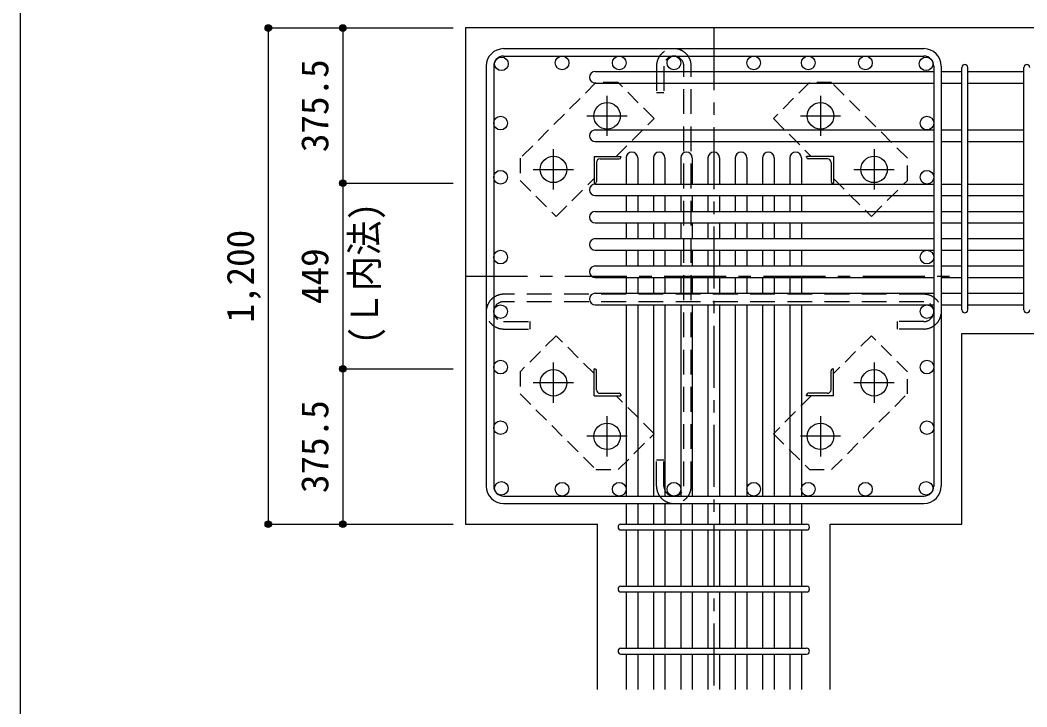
# Model space of a CAD drawing. Units: millimetres at full size, sheet at 1:30. Extents: x -5973 to 5954, y -4195 to 4201.
# Drawn here: x -5973 to -3539, y -2717 to -1056 of the extents above; entities that cross this region are included whole.
import ezdxf
from ezdxf.enums import TextEntityAlignment as Align

# ---------------------------------------------------------------- set-up
doc = ezdxf.new("R2010")
doc.units = ezdxf.units.MM
doc.header["$LTSCALE"] = 30
doc.header["$PDMODE"] = 32
doc.header["$PDSIZE"] = 15
for name, pattern in [('CHAIN1', [8, 5, -1, 1, -1]), ('DASHED1', [1.8, 1.2, -0.6]), ('DASHED2', [3, 2, -1])]:
    doc.linetypes.add(name, pattern=pattern)
for name, color, linetype in [('0-1_躯体線', 2, 'Continuous'), ('0-2_アンカー、アングル', 4, 'Continuous'), ('0-3_立上り筋', 3, 'Continuous'), ('0-4_フープ筋', 7, 'Continuous'), ('0-6_スタラップ筋', 7, 'Continuous'), ('0-7_文字', 4, 'Continuous'), ('0-9_プレート', 4, 'DASHED1'), ('0-C_中子', 7, 'DASHED2'), ('0-D_寸法', 4, 'Continuous'), ('F-0_枠', 6, 'Continuous')]:
    doc.layers.add(name, color=color, linetype=linetype)
doc.styles.add('ＭＳ ゴシック', font='')
doc.styles.get('ＭＳ ゴシック').set_extended_font_data('MS Gothic')

msp = doc.modelspace()

# ---------------------------------------------------------------- linework, layer by layer
at = {"layer": '0-1_躯体線'}
for p, q in [((-3295.8, -1074.89), (-4895.8, -1074.89)), ((-4895.8, -1074.89), (-4895.8, -2274.89)), ((-3695.8, -1813.89), (-3295.8, -1813.89)), ((-3695.8, -2274.89), (-3695.8, -1813.89)), ((-4895.8, -2274.89), (-4577.3, -2274.89)), ((-4014.3, -2274.89), (-3695.8, -2274.89))]:
    msp.add_line(p, q, dxfattribs=at)
at = {"layer": '0-2_アンカー、アングル', "linetype": 'CHAIN1'}
for p, q in [((-4553.8, -1336.09), (-4553.8, -1238.6)), ((-4037.8, -1238.59), (-4037.8, -1336.1)), ((-4602.6, -1287.39), (-4505.1, -1287.39)), ((-4086.5, -1287.39), (-3989, -1287.39)), ((-4683.3, -1465.59), (-4683.3, -1368.1)), ((-3908.3, -1368.09), (-3908.3, -1465.6)), ((-4732.1, -1416.89), (-4634.6, -1416.89)), ((-3957, -1416.89), (-3859.5, -1416.89)), ((-4683.3, -1981.7), (-4683.3, -1884.19)), ((-3908.3, -1884.2), (-3908.3, -1981.69)), ((-4634.6, -1932.89), (-4732.1, -1932.89)), ((-3859.5, -1932.89), (-3957, -1932.89)), ((-4553.8, -2111.2), (-4553.8, -2013.69)), ((-4037.8, -2013.7), (-4037.8, -2111.19)), ((-4505.1, -2062.39), (-4602.6, -2062.39)), ((-3989, -2062.39), (-4086.5, -2062.39))]:
    msp.add_line(p, q, dxfattribs=at)
at = {"layer": '0-2_アンカー、アングル'}
for p, q in [((-4585.3, -1385.39), (-4520.3, -1385.39)), ((-4585.3, -1385.39), (-4585.3, -1450.39)), ((-4520.3, -1385.39), (-4520.3, -1387.39)), ((-4006.3, -1385.39), (-4071.3, -1385.39)), ((-4071.3, -1387.39), (-4071.3, -1385.39)), ((-4006.3, -1385.39), (-4006.3, -1450.39)), ((-4579.3, -1399.89), (-4579.3, -1446.39)), ((-4570.8, -1391.39), (-4524.3, -1391.39)), ((-4020.8, -1391.39), (-4067.3, -1391.39)), ((-4012.3, -1399.89), (-4012.3, -1446.39)), ((-4583.3, -1450.39), (-4585.3, -1450.39)), ((-4006.3, -1450.39), (-4008.3, -1450.39)), ((-4585.3, -1899.39), (-4583.3, -1899.39)), ((-4585.3, -1964.39), (-4585.3, -1899.39)), ((-4579.3, -1949.89), (-4579.3, -1903.39)), ((-4012.3, -1949.89), (-4012.3, -1903.39)), ((-4008.3, -1899.39), (-4006.3, -1899.39)), ((-4006.3, -1964.39), (-4006.3, -1899.39)), ((-4585.3, -1964.39), (-4520.3, -1964.39)), ((-4570.8, -1958.39), (-4524.3, -1958.39)), ((-4520.3, -1962.39), (-4520.3, -1964.39)), ((-4071.3, -1964.39), (-4071.3, -1962.39)), ((-4006.3, -1964.39), (-4071.3, -1964.39)), ((-4020.8, -1958.39), (-4067.3, -1958.39))]:
    msp.add_line(p, q, dxfattribs=at)
at = {"layer": '0-2_アンカー、アングル', "color": 3}
for centre in [(-4553.8, -1287.39), (-4037.8, -1287.39), (-4683.3, -1416.89), (-3908.3, -1416.89), (-4683.3, -1932.89), (-3908.3, -1932.89), (-4553.8, -2062.39), (-4037.8, -2062.39)]:
    msp.add_circle(centre, 32, dxfattribs=at)
at = {"layer": '0-2_アンカー、アングル'}
for centre, radius, start, end in [((-4524.3, -1387.39), 4, 270, 0), ((-4067.3, -1387.39), 4, 180, 270), ((-4570.8, -1399.89), 8.5, 90, 180), ((-4020.8, -1399.89), 8.5, 0, 90), ((-4583.3, -1446.39), 4, 270, 0), ((-4008.3, -1446.39), 4, 180, 270), ((-4583.3, -1903.39), 4, 0, 90), ((-4008.3, -1903.39), 4, 90, 180), ((-4570.8, -1949.89), 8.5, 180, 270), ((-4524.3, -1962.39), 4, 0, 90), ((-4067.3, -1962.39), 4, 90, 180), ((-4020.8, -1949.89), 8.5, 270, 0)]:
    msp.add_arc(centre, radius, start, end, dxfattribs=at)
at = {"layer": '0-3_立上り筋'}
for centre in [(-4662.45, -1159.39), (-4524.3, -1159.39), (-4392.3, -1159.39), (-4199.3, -1159.39), (-4067.3, -1159.39), (-3929.16, -1159.39), (-4809.1, -1161.59), (-3782.5, -1161.59), (-4811.3, -1304.89), (-3780.3, -1304.89), (-4811.3, -1435.89), (-3780.3, -1435.89), (-4811.3, -1628.89), (-3780.3, -1628.89), (-4811.3, -1760.89), (-3780.3, -1760.89), (-4811.3, -1894.88), (-3780.3, -1894.88), (-4811.3, -2041.54), (-3780.3, -2041.54), (-4809.1, -2188.2), (-4662.45, -2190.39), (-4524.3, -2190.39), (-4392.3, -2190.39), (-4199.3, -2190.39), (-4067.3, -2190.39), (-3929.16, -2190.39), (-3782.5, -2188.2)]:
    msp.add_circle(centre, 16.5, dxfattribs=at)
at = {"layer": '0-4_フープ筋'}
for p, q in [((-4803.8, -1124.89), (-3787.8, -1124.89)), ((-4803.8, -1142.89), (-3787.8, -1142.89)), ((-4845.8, -1166.89), (-4845.8, -2182.89)), ((-4827.8, -1166.89), (-4827.8, -2182.89)), ((-3763.8, -1166.89), (-3763.8, -2182.89)), ((-3745.8, -1166.89), (-3745.8, -2182.89)), ((-4803.8, -2206.89), (-3787.8, -2206.89)), ((-4803.8, -2224.89), (-3787.8, -2224.89))]:
    msp.add_line(p, q, dxfattribs=at)
for centre, radius, start, end in [((-4803.8, -1166.89), 42, 90, 180), ((-4803.8, -1166.89), 24, 90, 180), ((-3787.8, -1166.89), 42, 0, 90), ((-3787.8, -1166.89), 24, 0, 90), ((-4803.8, -2182.89), 42, 180, 270), ((-4803.8, -2182.89), 24, 180, 270), ((-3787.8, -2182.89), 42, 270, 0), ((-3787.8, -2182.89), 24, 270, 0)]:
    msp.add_arc(centre, radius, start, end, dxfattribs=at)
at = {"layer": '0-6_スタラップ筋'}
for p, q in [((-3695.8, -1756.89), (-3695.8, -1170.09)), ((-3681.8, -1756.89), (-3681.8, -1170.09)), ((-3545.8, -1756.89), (-3545.8, -1170.09))]:
    msp.add_line(p, q, dxfattribs=at)
for centre, start, end in [((-3688.8, -1170.09), 0, 180), ((-3688.8, -1170.09), 0, 180), ((-3688.8, -1170.09), 0, 180), ((-3688.8, -1170.09), 0, 180), ((-3538.8, -1170.09), 0, 180), ((-3688.8, -1756.89), 180, 0), ((-3688.8, -1756.89), 180, 0), ((-3688.8, -1756.89), 180, 0), ((-3688.8, -1756.89), 180, 0), ((-3538.8, -1756.89), 180, 0)]:
    msp.add_arc(centre, 7, start, end, dxfattribs=at)
at = {"layer": '0-9_プレート'}
msp.add_line((-3827.8, -1443.7), (-3827.8, -1389.99), dxfattribs=at)
for points in [[(-4580.7, -1206.89), (-4763.9, -1389.99), (-4763.9, -1443.69), (-4676.9, -1530.69), (-4585.3, -1439.09)], [(-4531.6, -1385.39), (-4440, -1293.79), (-4527, -1206.89), (-4580.7, -1206.89)], [(-3827.8, -1389.99), (-4010.9, -1206.8), (-4064.6, -1206.8), (-4151.6, -1293.8), (-4060, -1385.4)], [(-4006.3, -1439.09), (-3914.7, -1530.7), (-3827.8, -1443.7)], [(-4585.3, -1910.7), (-4676.9, -1819.09), (-4763.8, -1906.09), (-4763.8, -1959.8)], [(-4010.9, -2142.9), (-3827.7, -1959.8), (-3827.7, -1906.1), (-3914.7, -1819.1), (-4006.3, -1910.7)], [(-4763.8, -1959.8), (-4580.7, -2142.99), (-4527, -2142.99), (-4440, -2055.99), (-4531.6, -1964.39)], [(-4060, -1964.4), (-4151.6, -2056), (-4064.6, -2142.9), (-4010.9, -2142.9)]]:
    msp.add_lwpolyline(points, dxfattribs=at)
at = {"layer": '0-C_中子'}
for p, q in [((-4434.3, -1166.89), (-4434.3, -1230.89)), ((-4416.3, -1166.89), (-4416.3, -1230.89)), ((-4368.3, -2182.89), (-4368.3, -1166.89)), ((-4350.3, -2182.89), (-4350.3, -1166.89)), ((-4434.3, -1230.89), (-4416.3, -1230.89)), ((-3787.8, -1718.89), (-4803.8, -1718.89)), ((-3787.8, -1736.89), (-4803.8, -1736.89)), ((-4803.8, -1784.89), (-4739.8, -1784.89)), ((-4739.8, -1802.89), (-4739.8, -1784.89)), ((-3787.8, -1784.89), (-3851.8, -1784.89)), ((-4803.8, -1802.89), (-4739.8, -1802.89)), ((-4416.3, -2182.89), (-4416.3, -2118.89))]:
    msp.add_line(p, q, dxfattribs=at)
for points in [[(-3787.8, -1802.89), (-3851.8, -1802.89), (-3851.8, -1784.89)], [(-4434.3, -2182.89), (-4434.3, -2118.89), (-4416.3, -2118.89)]]:
    msp.add_lwpolyline(points, dxfattribs=at)
for centre, radius, start, end in [((-4392.3, -1166.89), 42, 0, 180), ((-4392.3, -1166.89), 24, 0, 180), ((-4803.8, -1760.89), 42, 90, 270), ((-3787.8, -1760.89), 42, 270, 90), ((-4803.8, -1760.89), 24, 90, 270), ((-3787.8, -1760.89), 24, 270, 90), ((-4392.3, -2182.89), 42, 180, 0), ((-4392.3, -2182.89), 24, 180, 0)]:
    msp.add_arc(centre, radius, start, end, dxfattribs=at)
at = {"layer": '0-D_寸法'}
for p, q in [((-5372.84, -1074.89), (-5192.84, -1074.89)), ((-5372.84, -1074.89), (-5192.84, -1074.89)), ((-5372.84, -1074.89), (-5372.84, -2274.89)), ((-5192.84, -1074.89), (-5192.84, -1450.39)), ((-5192.84, -1074.89), (-4925.8, -1074.89)), ((-5192.84, -1450.39), (-4925.8, -1450.39)), ((-5192.84, -1450.39), (-5192.84, -1899.39)), ((-5192.84, -1899.39), (-4925.8, -1899.39)), ((-5192.84, -1899.39), (-5192.84, -2274.89)), ((-5372.84, -2274.89), (-5192.84, -2274.89)), ((-5192.84, -2274.89), (-4925.8, -2274.89)), ((-5192.84, -2274.89), (-4925.8, -2274.89))]:
    msp.add_line(p, q, dxfattribs=at)
at = {"layer": '0-D_寸法', "linetype": 'CHAIN1'}
for p, q in [((-4295.8, -1074.89), (-4295.8, -2674.89)), ((-4895.8, -1674.89), (-3695.8, -1674.89))]:
    msp.add_line(p, q, dxfattribs=at)
at = {"layer": '0-D_寸法', "color": 7}
for p, q in [((-4582.25, -1180.09), (-3763.8, -1180.09)), ((-3745.8, -1180.09), (-3695.8, -1180.09)), ((-3681.8, -1180.09), (-3545.8, -1180.09)), ((-4582.25, -1208.09), (-3763.8, -1208.09)), ((-3745.8, -1208.09), (-3695.8, -1208.09)), ((-3681.8, -1208.09), (-3545.8, -1208.09)), ((-4582.25, -1321.39), (-3763.8, -1321.39)), ((-3745.8, -1321.39), (-3695.8, -1321.39)), ((-3681.8, -1321.39), (-3545.8, -1321.39)), ((-4582.25, -1349.39), (-3763.8, -1349.39)), ((-3745.8, -1349.39), (-3695.8, -1349.39)), ((-3681.8, -1349.39), (-3545.8, -1349.39)), ((-4507.8, -1388.89), (-4507.8, -1452.39)), ((-4479.8, -1388.89), (-4479.8, -1452.39)), ((-4441.8, -1388.89), (-4441.8, -1452.39)), ((-4413.8, -1388.89), (-4413.8, -1452.39)), ((-4375.8, -1388.89), (-4375.8, -1452.39)), ((-4347.8, -1388.89), (-4347.8, -1452.39)), ((-4309.8, -1388.89), (-4309.8, -1452.39)), ((-4281.8, -1388.89), (-4281.8, -1452.39)), ((-4243.8, -1388.89), (-4243.8, -1452.39)), ((-4215.8, -1388.89), (-4215.8, -1452.39)), ((-4177.8, -1388.89), (-4177.8, -1452.39)), ((-4149.8, -1388.89), (-4149.8, -1452.39)), ((-4111.8, -1388.89), (-4111.8, -1452.39)), ((-4083.8, -1388.89), (-4083.8, -1452.39)), ((-4582.25, -1452.39), (-3763.8, -1452.39)), ((-3745.8, -1452.39), (-3695.8, -1452.39)), ((-3681.8, -1452.39), (-3545.8, -1452.39)), ((-4582.25, -1480.39), (-3763.8, -1480.39)), ((-4507.8, -1480.39), (-4507.8, -1518.39)), ((-4479.8, -1480.39), (-4479.8, -1518.39)), ((-4441.8, -1480.39), (-4441.8, -1518.39)), ((-4413.8, -1480.39), (-4413.8, -1518.39)), ((-4375.8, -1480.39), (-4375.8, -1518.39)), ((-4347.8, -1480.39), (-4347.8, -1518.39)), ((-4309.8, -1480.39), (-4309.8, -1518.39)), ((-4281.8, -1480.39), (-4281.8, -1518.39)), ((-4243.8, -1480.39), (-4243.8, -1518.39)), ((-4215.8, -1480.39), (-4215.8, -1518.39)), ((-4177.8, -1480.39), (-4177.8, -1518.39)), ((-4149.8, -1480.39), (-4149.8, -1518.39)), ((-4111.8, -1480.39), (-4111.8, -1518.39)), ((-4083.8, -1480.39), (-4083.8, -1518.39)), ((-3745.8, -1480.39), (-3695.8, -1480.39)), ((-3681.8, -1480.39), (-3545.8, -1480.39)), ((-4582.25, -1518.39), (-3763.8, -1518.39)), ((-3745.8, -1518.39), (-3695.8, -1518.39)), ((-3681.8, -1518.39), (-3545.8, -1518.39)), ((-4582.25, -1546.39), (-3763.8, -1546.39)), ((-4507.8, -1546.39), (-4507.8, -1584.39)), ((-4479.8, -1546.39), (-4479.8, -1584.39)), ((-4441.8, -1546.39), (-4441.8, -1584.39)), ((-4413.8, -1546.39), (-4413.8, -1584.39)), ((-4375.8, -1546.39), (-4375.8, -1584.39)), ((-4347.8, -1546.39), (-4347.8, -1584.39)), ((-4309.8, -1546.39), (-4309.8, -1584.39)), ((-4281.8, -1546.39), (-4281.8, -1584.39)), ((-4243.8, -1546.39), (-4243.8, -1584.39)), ((-4215.8, -1546.39), (-4215.8, -1584.39)), ((-4177.8, -1546.39), (-4177.8, -1584.39)), ((-4149.8, -1546.39), (-4149.8, -1584.39)), ((-4111.8, -1546.39), (-4111.8, -1584.39)), ((-4083.8, -1546.39), (-4083.8, -1584.39)), ((-3745.8, -1546.39), (-3695.8, -1546.39)), ((-3681.8, -1546.39), (-3545.8, -1546.39)), ((-4582.25, -1584.39), (-3763.8, -1584.39)), ((-3745.8, -1584.39), (-3695.8, -1584.39)), ((-3681.8, -1584.39), (-3545.8, -1584.39)), ((-4582.25, -1612.39), (-3763.8, -1612.39)), ((-4507.8, -1612.39), (-4507.8, -1650.39)), ((-4479.8, -1612.39), (-4479.8, -1650.39)), ((-4441.8, -1612.39), (-4441.8, -1650.39)), ((-4413.8, -1612.39), (-4413.8, -1650.39)), ((-4375.8, -1612.39), (-4375.8, -1650.39)), ((-4347.8, -1612.39), (-4347.8, -1650.39)), ((-4309.8, -1612.39), (-4309.8, -1650.39)), ((-4281.8, -1612.39), (-4281.8, -1650.39)), ((-4243.8, -1612.39), (-4243.8, -1650.39)), ((-4215.8, -1612.39), (-4215.8, -1650.39)), ((-4177.8, -1612.39), (-4177.8, -1650.39)), ((-4149.8, -1612.39), (-4149.8, -1650.39)), ((-4111.8, -1612.39), (-4111.8, -1650.39)), ((-4083.8, -1612.39), (-4083.8, -1650.39)), ((-3745.8, -1612.39), (-3695.8, -1612.39)), ((-3681.8, -1612.39), (-3545.8, -1612.39)), ((-4582.25, -1650.39), (-3763.8, -1650.39)), ((-3745.8, -1650.39), (-3695.8, -1650.39)), ((-3681.8, -1650.39), (-3545.8, -1650.39)), ((-4582.25, -1678.39), (-3763.8, -1678.39)), ((-4507.8, -1678.39), (-4507.8, -1716.39)), ((-4479.8, -1678.39), (-4479.8, -1716.39)), ((-4441.8, -1678.39), (-4441.8, -1716.39)), ((-4413.8, -1678.39), (-4413.8, -1716.39)), ((-4375.8, -1678.39), (-4375.8, -1716.39)), ((-4347.8, -1678.39), (-4347.8, -1716.39)), ((-4309.8, -1678.39), (-4309.8, -1716.39)), ((-4281.8, -1678.39), (-4281.8, -1716.39)), ((-4243.8, -1678.39), (-4243.8, -1716.39)), ((-4215.8, -1678.39), (-4215.8, -1716.39)), ((-4177.8, -1678.39), (-4177.8, -1716.39)), ((-4149.8, -1678.39), (-4149.8, -1716.39)), ((-4111.8, -1678.39), (-4111.8, -1716.39)), ((-4083.8, -1678.39), (-4083.8, -1716.39)), ((-3745.8, -1678.39), (-3695.8, -1678.39)), ((-3681.8, -1678.39), (-3545.8, -1678.39)), ((-4582.25, -1716.39), (-3763.8, -1716.39)), ((-3745.8, -1716.39), (-3695.8, -1716.39)), ((-3681.8, -1716.39), (-3545.8, -1716.39)), ((-4582.25, -1744.39), (-3763.8, -1744.39)), ((-4507.8, -1744.39), (-4507.8, -2206.89)), ((-4479.8, -1744.39), (-4479.8, -2206.89)), ((-4441.8, -1744.39), (-4441.8, -2206.89)), ((-4413.8, -1744.39), (-4413.8, -2206.89)), ((-4375.8, -1744.39), (-4375.8, -2206.89)), ((-4347.8, -1744.39), (-4347.8, -2206.89)), ((-4309.8, -1744.39), (-4309.8, -2206.89)), ((-4281.8, -1744.39), (-4281.8, -2206.89)), ((-4243.8, -1744.39), (-4243.8, -2206.89)), ((-4215.8, -1744.39), (-4215.8, -2206.89)), ((-4177.8, -1744.39), (-4177.8, -2206.89)), ((-4149.8, -1744.39), (-4149.8, -2206.89)), ((-4111.8, -1744.39), (-4111.8, -2206.89)), ((-4083.8, -1744.39), (-4083.8, -2206.89)), ((-3745.8, -1744.39), (-3695.8, -1744.39)), ((-3681.8, -1744.39), (-3545.8, -1744.39)), ((-4507.8, -2224.89), (-4507.8, -2274.89)), ((-4479.8, -2224.89), (-4479.8, -2274.89)), ((-4441.8, -2224.89), (-4441.8, -2274.89)), ((-4413.8, -2224.89), (-4413.8, -2274.89)), ((-4375.8, -2224.89), (-4375.8, -2274.89)), ((-4347.8, -2224.89), (-4347.8, -2274.89)), ((-4309.8, -2224.89), (-4309.8, -2274.89)), ((-4281.8, -2224.89), (-4281.8, -2274.89)), ((-4243.8, -2224.89), (-4243.8, -2274.89)), ((-4215.8, -2224.89), (-4215.8, -2274.89)), ((-4177.8, -2224.89), (-4177.8, -2274.89)), ((-4149.8, -2224.89), (-4149.8, -2274.89)), ((-4111.8, -2224.89), (-4111.8, -2274.89)), ((-4083.8, -2224.89), (-4083.8, -2274.89)), ((-4520.3, -2274.89), (-4071.3, -2274.89)), ((-4520.3, -2288.89), (-4071.3, -2288.89)), ((-4507.8, -2288.89), (-4507.8, -2424.89)), ((-4479.8, -2288.89), (-4479.8, -2424.89)), ((-4441.8, -2288.89), (-4441.8, -2424.89)), ((-4413.8, -2288.89), (-4413.8, -2424.89)), ((-4375.8, -2288.89), (-4375.8, -2424.89)), ((-4347.8, -2288.89), (-4347.8, -2424.89)), ((-4309.8, -2288.89), (-4309.8, -2424.89)), ((-4281.8, -2288.89), (-4281.8, -2424.89)), ((-4243.8, -2288.89), (-4243.8, -2424.89)), ((-4215.8, -2288.89), (-4215.8, -2424.89)), ((-4177.8, -2288.89), (-4177.8, -2424.89)), ((-4149.8, -2288.89), (-4149.8, -2424.89)), ((-4111.8, -2288.89), (-4111.8, -2424.89)), ((-4083.8, -2288.89), (-4083.8, -2424.89)), ((-4520.3, -2424.89), (-4071.3, -2424.89)), ((-4520.3, -2438.89), (-4071.3, -2438.89)), ((-4507.8, -2438.89), (-4507.8, -2574.89)), ((-4479.8, -2438.89), (-4479.8, -2574.89)), ((-4441.8, -2438.89), (-4441.8, -2574.89)), ((-4413.8, -2438.89), (-4413.8, -2574.89)), ((-4375.8, -2438.89), (-4375.8, -2574.89)), ((-4347.8, -2438.89), (-4347.8, -2574.89)), ((-4309.8, -2438.89), (-4309.8, -2574.89)), ((-4281.8, -2438.89), (-4281.8, -2574.89)), ((-4243.8, -2438.89), (-4243.8, -2574.89)), ((-4215.8, -2438.89), (-4215.8, -2574.89)), ((-4177.8, -2438.89), (-4177.8, -2574.89)), ((-4149.8, -2438.89), (-4149.8, -2574.89)), ((-4111.8, -2438.89), (-4111.8, -2574.89)), ((-4083.8, -2438.89), (-4083.8, -2574.89)), ((-4520.3, -2574.89), (-4071.3, -2574.89)), ((-4520.3, -2588.89), (-4071.3, -2588.89)), ((-4507.8, -2588.89), (-4507.8, -2674.89)), ((-4479.8, -2588.89), (-4479.8, -2674.89)), ((-4441.8, -2588.89), (-4441.8, -2674.89)), ((-4413.8, -2588.89), (-4413.8, -2674.89)), ((-4375.8, -2588.89), (-4375.8, -2674.89)), ((-4347.8, -2588.89), (-4347.8, -2674.89)), ((-4309.8, -2588.89), (-4309.8, -2674.89)), ((-4281.8, -2588.89), (-4281.8, -2674.89)), ((-4243.8, -2588.89), (-4243.8, -2674.89)), ((-4215.8, -2588.89), (-4215.8, -2674.89)), ((-4177.8, -2588.89), (-4177.8, -2674.89)), ((-4149.8, -2588.89), (-4149.8, -2674.89)), ((-4111.8, -2588.89), (-4111.8, -2674.89)), ((-4083.8, -2588.89), (-4083.8, -2674.89))]:
    msp.add_line(p, q, dxfattribs=at)
at = {"layer": '0-D_寸法', "color": 2}
for p, q in [((-4577.3, -2674.89), (-4577.3, -2274.89)), ((-4014.3, -2674.89), (-4014.3, -2274.89))]:
    msp.add_line(p, q, dxfattribs=at)
at = {"layer": '0-D_寸法'}
for centre, radius in [((-5372.84, -1074.89), 8), ((-5372.84, -1074.89), 7.2), ((-5372.84, -1074.89), 6.4), ((-5372.84, -1074.89), 5.6), ((-5372.84, -1074.89), 4.8), ((-5372.84, -1074.89), 4), ((-5192.84, -1074.89), 8), ((-5192.84, -1074.89), 7.2), ((-5192.84, -1074.89), 6.4), ((-5192.84, -1074.89), 5.6), ((-5192.84, -1074.89), 4.8), ((-5192.84, -1074.89), 4), ((-5372.84, -1074.89), 3.2), ((-5372.84, -1074.89), 2.4), ((-5372.84, -1074.89), 1.6), ((-5372.84, -1074.89), 0.8), ((-5192.84, -1074.89), 3.2), ((-5192.84, -1074.89), 2.4), ((-5192.84, -1074.89), 1.6), ((-5192.84, -1074.89), 0.8), ((-5192.84, -1450.39), 8), ((-5192.84, -1450.39), 7.2), ((-5192.84, -1450.39), 6.4), ((-5192.84, -1450.39), 5.6), ((-5192.84, -1450.39), 4.8), ((-5192.84, -1450.39), 4), ((-5192.84, -1450.39), 3.2), ((-5192.84, -1450.39), 2.4), ((-5192.84, -1450.39), 1.6), ((-5192.84, -1450.39), 0.8), ((-5192.84, -1899.39), 8), ((-5192.84, -1899.39), 7.2), ((-5192.84, -1899.39), 6.4), ((-5192.84, -1899.39), 5.6), ((-5192.84, -1899.39), 4.8), ((-5192.84, -1899.39), 4), ((-5192.84, -1899.39), 3.2), ((-5192.84, -1899.39), 2.4), ((-5192.84, -1899.39), 1.6), ((-5192.84, -1899.39), 0.8), ((-5372.84, -2274.89), 8), ((-5372.84, -2274.89), 7.2), ((-5372.84, -2274.89), 6.4), ((-5372.84, -2274.89), 5.6), ((-5372.84, -2274.89), 4.8), ((-5372.84, -2274.89), 4), ((-5372.84, -2274.89), 3.2), ((-5372.84, -2274.89), 2.4), ((-5372.84, -2274.89), 1.6), ((-5372.84, -2274.89), 0.8), ((-5192.84, -2274.89), 8), ((-5192.84, -2274.89), 7.2), ((-5192.84, -2274.89), 6.4), ((-5192.84, -2274.89), 5.6), ((-5192.84, -2274.89), 4.8), ((-5192.84, -2274.89), 4), ((-5192.84, -2274.89), 3.2), ((-5192.84, -2274.89), 2.4), ((-5192.84, -2274.89), 1.6), ((-5192.84, -2274.89), 0.8)]:
    msp.add_circle(centre, radius, dxfattribs=at)
at = {"layer": '0-D_寸法', "color": 7}
for centre, radius, start, end in [((-4582.25, -1194.09), 14, 90, 270), ((-4582.25, -1335.39), 14, 90, 270), ((-4493.8, -1388.89), 14, 0, 180), ((-4427.8, -1388.89), 14, 0, 180), ((-4361.8, -1388.89), 14, 0, 180), ((-4295.8, -1388.89), 14, 0, 180), ((-4229.8, -1388.89), 14, 0, 180), ((-4163.8, -1388.89), 14, 0, 180), ((-4097.8, -1388.89), 14, 0, 180), ((-4582.25, -1466.39), 14, 90, 270), ((-4582.25, -1532.39), 14, 90, 270), ((-4582.25, -1598.39), 14, 90, 270), ((-4582.25, -1664.39), 14, 90, 270), ((-4582.25, -1730.39), 14, 90, 270), ((-4520.3, -2281.89), 7, 90, 270), ((-4520.3, -2281.89), 7, 90, 270), ((-4520.3, -2281.89), 7, 90, 270), ((-4520.3, -2281.89), 7, 90, 270), ((-4071.3, -2281.89), 7, 270, 90), ((-4071.3, -2281.89), 7, 270, 90), ((-4071.3, -2281.89), 7, 270, 90), ((-4071.3, -2281.89), 7, 270, 90), ((-4520.3, -2431.89), 7, 90, 270), ((-4071.3, -2431.89), 7, 270, 90), ((-4520.3, -2581.89), 7, 90, 270), ((-4071.3, -2581.89), 7, 270, 90)]:
    msp.add_arc(centre, radius, start, end, dxfattribs=at)
for p in [(-5372.84, -1074.89), (-5192.84, -1074.89), (-5192.84, -1450.39), (-5192.84, -1899.39), (-5372.84, -2274.89), (-5192.84, -2274.89)]:
    msp.add_point(p, dxfattribs=at)
at = {"layer": 'F-0_枠'}
msp.add_line((-5972.88, 4201.15), (-5972.88, -4195.24), dxfattribs=at)

# ---------------------------------------------------------------- texts
at = {"layer": '0-7_文字', "style": 'ＭＳ ゴシック', "width": 0.95}
msp.add_text('(Ｌ内法)', height=65.98, rotation=90, dxfattribs=at).set_placement((-5087.78, -1839.49), align=Align.BOTTOM_LEFT)
at = {"layer": '0-D_寸法', "style": 'ＭＳ ゴシック'}
for s, p in [('375.5', (-5207.84, -1375.14)), ('1,200', (-5387.84, -1787.39)), ('449', (-5207.84, -1742.39)), ('375.5', (-5207.84, -2199.64))]:
    msp.add_text(s, height=65.98, rotation=90, dxfattribs=at).set_placement(p, align=Align.BOTTOM_LEFT)

doc.saveas('drawing.dxf')
